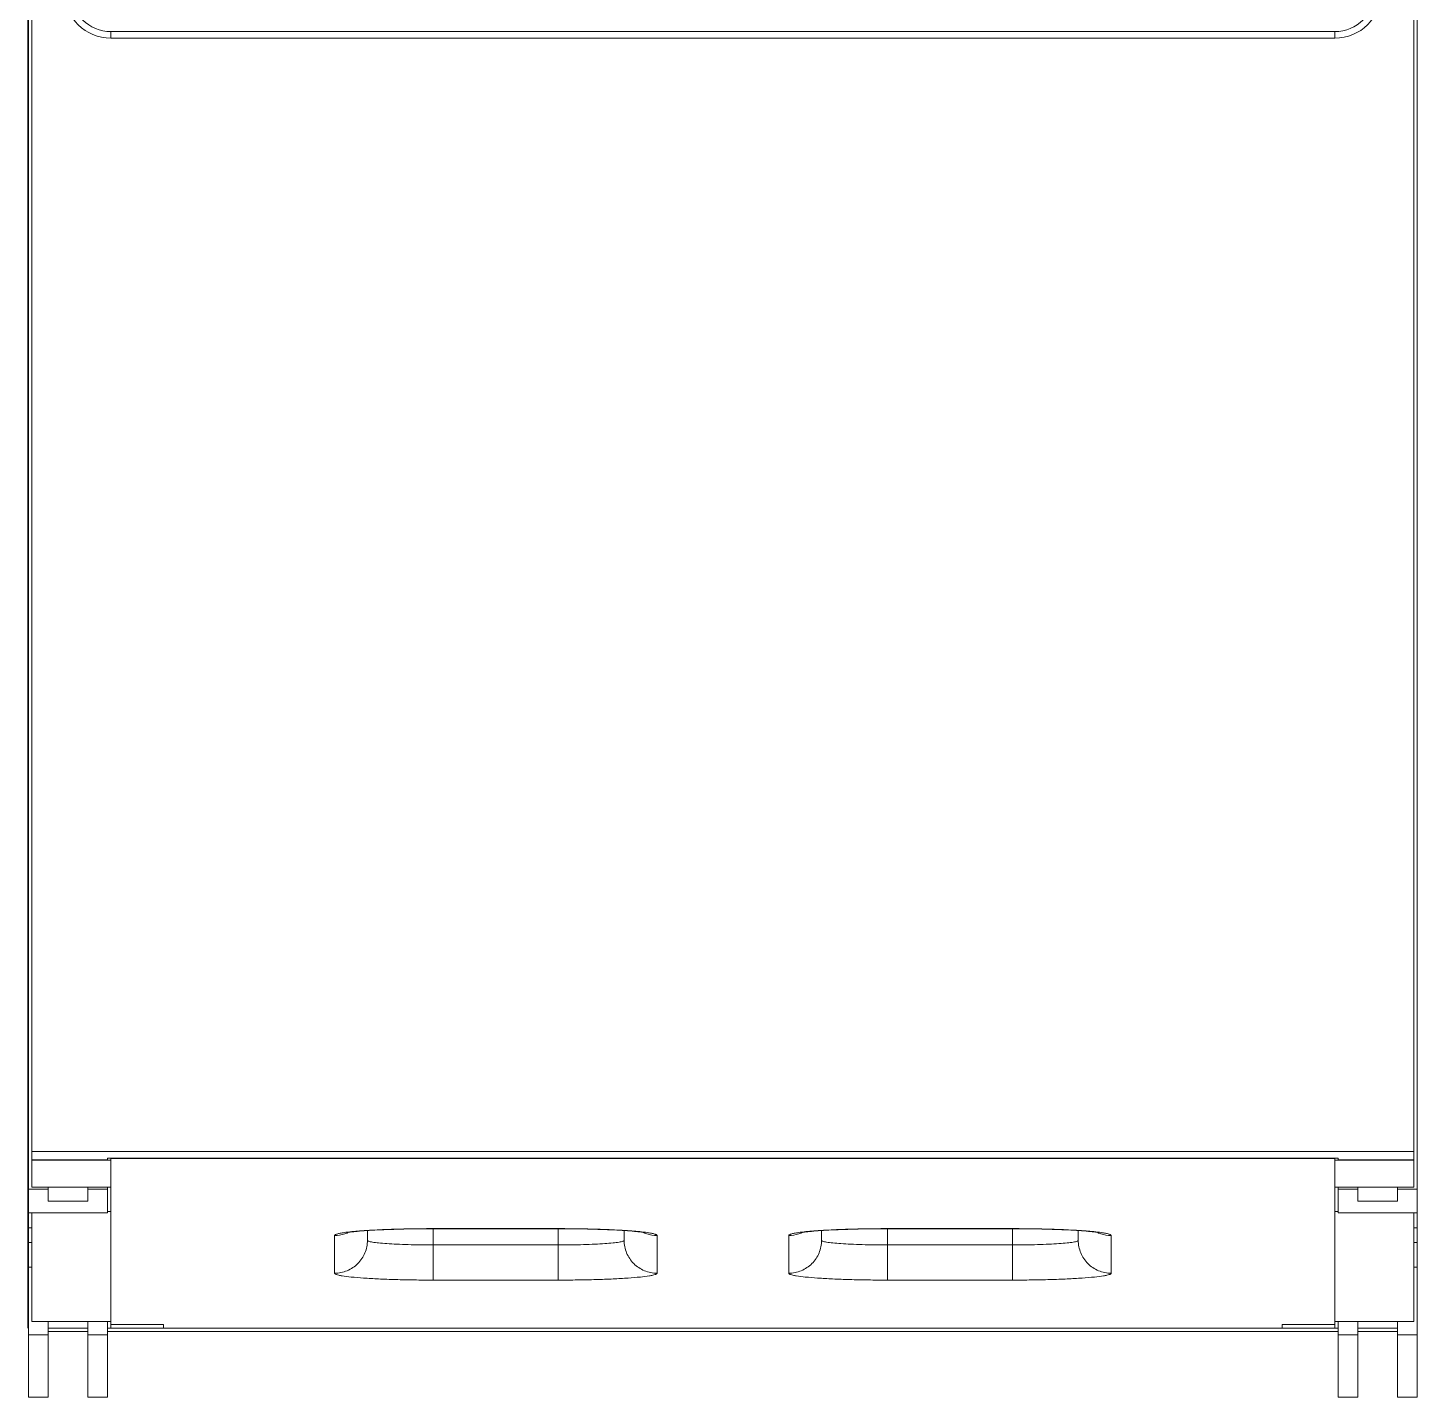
# Model space of a CAD drawing. Header units: millimetres. Extents: x 0 to 2382, y 0 to 1684.
# Drawn here: x 981.2 to 1192.3, y 733.7 to 941.8 of the extents above; entities that cross this region are included whole.
import ezdxf

# ---------------------------------------------------------------- set-up
doc = ezdxf.new("R2010")
doc.units = ezdxf.units.MM
doc.layers.get('0').update_dxf_attribs({"lineweight": 13})

msp = doc.modelspace()

# ---------------------------------------------------------------- linework, layer by layer
for p, q in [((981.15, 744.17), (981.15, 1374.18)), ((1192.26, 733.68), (1192.26, 1367.81)), ((981.26, 733.68), (981.26, 1365.81)), ((981.76, 1348.61), (981.76, 769.74)), ((1191.76, 769.74), (1191.76, 1348.61)), ((993.76, 941.17), (1179.76, 941.17)), ((993.76, 941.17), (993.76, 940.17)), ((1179.76, 940.17), (993.76, 940.17)), ((1179.76, 940.17), (1179.76, 941.17)), ((1191.76, 771), (981.76, 771)), ((993.26, 769.74), (981.76, 769.74)), ((993.76, 769.7), (981.76, 769.7)), ((981.76, 769.7), (981.76, 765.61)), ((1180.26, 769.98), (993.26, 769.98)), ((993.26, 769.74), (993.26, 769.98)), ((1179.76, 769.95), (993.76, 769.95)), ((993.76, 769.95), (993.76, 744.17)), ((1179.76, 744.17), (1179.76, 769.95)), ((1179.76, 769.7), (1191.76, 769.7)), ((1180.26, 769.98), (1180.26, 769.74)), ((1191.76, 769.74), (1180.26, 769.74)), ((1191.76, 765.61), (1191.76, 769.7)), ((981.26, 765.27), (984.26, 765.27)), ((993.76, 765.61), (981.76, 765.61)), ((984.26, 765.61), (984.26, 763.45)), ((990.26, 765.61), (990.26, 763.45)), ((990.26, 765.27), (993.26, 765.27)), ((993.26, 765.61), (993.26, 761.71)), ((1179.76, 765.61), (1191.76, 765.61)), ((1180.26, 765.61), (1180.26, 761.71)), ((1180.26, 765.27), (1183.26, 765.27)), ((1183.26, 765.61), (1183.26, 763.45)), ((1189.26, 765.61), (1189.26, 763.45)), ((1189.26, 765.27), (1192.26, 765.27)), ((984.26, 763.45), (990.26, 763.45)), ((1183.26, 763.45), (1189.26, 763.45)), ((981.26, 761.71), (993.26, 761.71)), ((981.76, 761.71), (981.76, 745.18)), ((993.26, 761.91), (993.76, 761.91)), ((1180.26, 761.91), (1179.76, 761.91)), ((1180.26, 761.71), (1192.26, 761.71)), ((1191.76, 745.18), (1191.76, 761.71)), ((981.26, 759.42), (981.76, 759.42)), ((1027.76, 752.52), (1027.76, 758.24)), ((1029.5, 758.73), (1029.25, 758.7)), ((1032.76, 759), (1032.76, 757.51)), ((1042.76, 759.29), (1061.76, 759.29)), ((1042.76, 759.29), (1042.76, 751.47)), ((1061.76, 759.27), (1042.76, 759.27)), ((1061.76, 751.47), (1061.76, 759.29)), ((1071.76, 757.51), (1071.76, 759)), ((1075.27, 758.7), (1075.01, 758.73)), ((1076.76, 758.24), (1076.76, 752.52)), ((1096.76, 752.52), (1096.76, 758.24)), ((1098.5, 758.73), (1098.25, 758.7)), ((1101.76, 759), (1101.76, 757.51)), ((1111.76, 759.29), (1130.76, 759.29)), ((1111.76, 759.29), (1111.76, 751.47)), ((1130.76, 759.27), (1111.76, 759.27)), ((1130.76, 751.47), (1130.76, 759.29)), ((1140.76, 757.51), (1140.76, 759)), ((1144.27, 758.7), (1144.01, 758.73)), ((1145.76, 758.24), (1145.76, 752.52)), ((1191.76, 759.42), (1192.26, 759.42)), ((981.26, 757.17), (981.76, 757.17)), ((1042.76, 756.81), (1061.76, 756.81)), ((1111.76, 756.81), (1130.76, 756.81)), ((1191.76, 757.17), (1192.26, 757.17)), ((981.76, 753.42), (981.26, 753.42)), ((1192.26, 753.42), (1191.76, 753.42)), ((1061.76, 751.47), (1042.76, 751.47)), ((1130.76, 751.47), (1111.76, 751.47)), ((981.26, 743.17), (984.26, 743.17)), ((993.76, 745.18), (981.76, 745.18)), ((984.26, 733.68), (984.26, 745.18)), ((990.26, 744.17), (984.26, 744.17)), ((990.26, 743.67), (984.26, 743.67)), ((990.26, 745.18), (990.26, 733.68)), ((990.26, 743.17), (993.26, 743.17)), ((993.26, 733.68), (993.26, 745.18)), ((1001.76, 744.17), (993.26, 744.17)), ((1180.26, 743.67), (993.26, 743.67)), ((993.76, 744.7), (1001.76, 744.7)), ((1001.76, 744.7), (1001.76, 744.17)), ((1171.76, 744.17), (1001.76, 744.17)), ((1171.76, 744.7), (1179.76, 744.7)), ((1171.76, 744.17), (1171.76, 744.7)), ((1171.76, 744.17), (1180.26, 744.17)), ((1179.76, 745.18), (1191.76, 745.18)), ((1180.26, 745.18), (1180.26, 733.68)), ((1180.26, 743.17), (1183.26, 743.17)), ((1183.26, 733.68), (1183.26, 745.18)), ((1183.26, 744.17), (1189.26, 744.17)), ((1189.26, 743.67), (1183.26, 743.67)), ((1189.26, 745.18), (1189.26, 733.68)), ((1189.26, 743.17), (1192.26, 743.17)), ((984.26, 733.67), (981.26, 733.67)), ((993.26, 733.67), (990.26, 733.67)), ((1183.26, 733.67), (1180.26, 733.67)), ((1192.26, 733.67), (1189.26, 733.67))]:
    msp.add_line(p, q)
for centre, radius, start, end in [((993.76, 947.17), 7, 180, 269.9992), ((993.76, 947.17), 6, 180, 269.9997), ((1179.76, 947.17), 7, 270.0008, 0), ((1179.76, 947.17), 6, 270.0003, 0), ((1027.75, 763.29), 5.05, 270.0637, 287.8932), ((1027.77, 763.22), 4.98, 287.9411, 291.4811), ((1027.76, 763.24), 5, 291.48, 293.2627), ((1076.75, 763.24), 5, 246.7373, 248.52), ((1076.75, 763.22), 4.98, 248.5189, 252.0589), ((1076.76, 763.29), 5.05, 252.1068, 269.9363), ((1096.75, 763.29), 5.05, 270.0637, 287.8932), ((1096.77, 763.22), 4.98, 287.9411, 291.4811), ((1096.76, 763.24), 5, 291.48, 293.2627), ((1145.75, 763.24), 5, 246.7373, 248.52), ((1145.75, 763.22), 4.98, 248.5189, 252.0589), ((1145.76, 763.29), 5.05, 252.1068, 269.9363)]:
    msp.add_arc(centre, radius, start, end)
for points, knots in [([(1029.25, 758.7), (1029.04, 758.66), (1028.73, 758.62), (1028.36, 758.54), (1028.15, 758.48), (1027.98, 758.42), (1027.85, 758.36), (1027.76, 758.29), (1027.76, 758.24)], [0, 0, 0, 0, 0.411194, 0.576005, 0.713195, 0.822748, 0.905364, 1, 1, 1, 1]), ([(1042.76, 759.29), (1041.42, 759.29), (1038.84, 759.26), (1035.21, 759.16), (1032.13, 758.99), (1030.29, 758.83), (1029.5, 758.73)], [0, 0, 0, 0, 0.302453, 0.582909, 0.821147, 1, 1, 1, 1]), ([(1042.76, 759.27), (1041.28, 759.27), (1039.1, 759.25), (1036.28, 759.17), (1034.38, 759.09), (1032.71, 759), (1031.32, 758.89), (1030.3, 758.78), (1029.75, 758.71), (1029.56, 758.67)], [0, 0, 0, 0, 0.33657, 0.494171, 0.639197, 0.767512, 0.8748, 0.955624, 1, 1, 1, 1]), ([(1075.01, 758.73), (1074.23, 758.83), (1072.39, 758.99), (1069.31, 759.16), (1065.68, 759.26), (1063.1, 759.29), (1061.76, 759.29)], [0, 0, 0, 0, 0.178853, 0.417091, 0.697547, 1, 1, 1, 1]), ([(1061.76, 759.27), (1063.24, 759.27), (1065.42, 759.25), (1068.24, 759.17), (1070.14, 759.09), (1071.81, 759), (1073.2, 758.89), (1074.22, 758.78), (1074.77, 758.71), (1074.96, 758.67)], [0, 0, 0, 0, 0.33657, 0.494171, 0.639197, 0.767512, 0.8748, 0.955624, 1, 1, 1, 1]), ([(1076.76, 758.24), (1076.76, 758.29), (1076.67, 758.36), (1076.54, 758.42), (1076.37, 758.48), (1076.16, 758.54), (1075.78, 758.62), (1075.48, 758.66), (1075.27, 758.7)], [0, 0, 0, 0, 0.094636, 0.177252, 0.286805, 0.423995, 0.588806, 1, 1, 1, 1]), ([(1098.25, 758.7), (1098.04, 758.66), (1097.73, 758.62), (1097.36, 758.54), (1097.15, 758.48), (1096.98, 758.42), (1096.85, 758.36), (1096.76, 758.29), (1096.76, 758.24)], [0, 0, 0, 0, 0.411194, 0.576005, 0.713195, 0.822748, 0.905364, 1, 1, 1, 1]), ([(1111.76, 759.29), (1110.42, 759.29), (1107.84, 759.26), (1104.21, 759.16), (1101.13, 758.99), (1099.29, 758.83), (1098.5, 758.73)], [0, 0, 0, 0, 0.302453, 0.582909, 0.821147, 1, 1, 1, 1]), ([(1111.76, 759.27), (1110.28, 759.27), (1108.1, 759.25), (1105.28, 759.17), (1103.38, 759.09), (1101.71, 759), (1100.32, 758.89), (1099.3, 758.78), (1098.75, 758.71), (1098.56, 758.67)], [0, 0, 0, 0, 0.33657, 0.494171, 0.639197, 0.767512, 0.8748, 0.955624, 1, 1, 1, 1]), ([(1144.01, 758.73), (1143.23, 758.83), (1141.39, 758.99), (1138.31, 759.16), (1134.68, 759.26), (1132.1, 759.29), (1130.76, 759.29)], [0, 0, 0, 0, 0.178853, 0.417091, 0.697547, 1, 1, 1, 1]), ([(1130.76, 759.27), (1132.24, 759.27), (1134.42, 759.25), (1137.24, 759.17), (1139.14, 759.09), (1140.81, 759), (1142.2, 758.89), (1143.22, 758.78), (1143.77, 758.71), (1143.96, 758.67)], [0, 0, 0, 0, 0.33657, 0.494171, 0.639197, 0.767512, 0.8748, 0.955624, 1, 1, 1, 1]), ([(1145.76, 758.24), (1145.76, 758.29), (1145.67, 758.36), (1145.54, 758.42), (1145.37, 758.48), (1145.16, 758.54), (1144.78, 758.62), (1144.48, 758.66), (1144.27, 758.7)], [0, 0, 0, 0, 0.094636, 0.177252, 0.286805, 0.423995, 0.588806, 1, 1, 1, 1]), ([(1027.76, 752.52), (1028.41, 752.52), (1029.72, 752.78), (1031.38, 753.89), (1032.5, 755.55), (1032.76, 756.86), (1032.76, 757.51)], [0, 0, 0, 0, 0.250313, 0.500398, 0.750251, 1, 1, 1, 1]), ([(1032.76, 757.51), (1032.76, 757.48), (1032.8, 757.44), (1032.87, 757.4), (1033, 757.35), (1033.22, 757.3), (1033.71, 757.2), (1034.55, 757.1), (1035.78, 757), (1037.27, 756.92), (1038.98, 756.86), (1040.83, 756.82), (1042.11, 756.81), (1042.76, 756.81)], [0, 0, 0, 0, 0.008293, 0.015141, 0.024107, 0.048654, 0.082071, 0.174492, 0.298277, 0.44883, 0.62038, 0.806566, 1, 1, 1, 1]), ([(1061.76, 756.81), (1062.41, 756.81), (1063.68, 756.82), (1065.54, 756.86), (1067.24, 756.92), (1068.74, 757), (1069.97, 757.1), (1070.8, 757.2), (1071.3, 757.3), (1071.52, 757.35), (1071.65, 757.4), (1071.71, 757.44), (1071.76, 757.48), (1071.76, 757.51)], [0, 0, 0, 0, 0.193434, 0.37962, 0.55117, 0.701723, 0.825508, 0.917929, 0.951346, 0.975893, 0.984859, 0.991707, 1, 1, 1, 1]), ([(1071.76, 757.51), (1071.76, 756.86), (1072.02, 755.55), (1073.13, 753.89), (1074.79, 752.78), (1076.11, 752.52), (1076.76, 752.52)], [0, 0, 0, 0, 0.249749, 0.499602, 0.749687, 1, 1, 1, 1]), ([(1096.76, 752.52), (1097.41, 752.52), (1098.72, 752.78), (1100.38, 753.89), (1101.5, 755.55), (1101.76, 756.86), (1101.76, 757.51)], [0, 0, 0, 0, 0.250313, 0.500398, 0.750251, 1, 1, 1, 1]), ([(1101.76, 757.51), (1101.76, 757.48), (1101.8, 757.44), (1101.87, 757.4), (1102, 757.35), (1102.22, 757.3), (1102.71, 757.2), (1103.55, 757.1), (1104.78, 757), (1106.27, 756.92), (1107.98, 756.86), (1109.83, 756.82), (1111.11, 756.81), (1111.76, 756.81)], [0, 0, 0, 0, 0.008293, 0.015141, 0.024107, 0.048654, 0.082071, 0.174492, 0.298277, 0.44883, 0.62038, 0.806566, 1, 1, 1, 1]), ([(1130.76, 756.81), (1131.41, 756.81), (1132.68, 756.82), (1134.54, 756.86), (1136.24, 756.92), (1137.74, 757), (1138.97, 757.1), (1139.8, 757.2), (1140.3, 757.3), (1140.52, 757.35), (1140.65, 757.4), (1140.71, 757.44), (1140.76, 757.48), (1140.76, 757.51)], [0, 0, 0, 0, 0.193434, 0.37962, 0.55117, 0.701723, 0.825508, 0.917929, 0.951346, 0.975893, 0.984859, 0.991707, 1, 1, 1, 1]), ([(1140.76, 757.51), (1140.76, 756.86), (1141.02, 755.55), (1142.13, 753.89), (1143.79, 752.78), (1145.11, 752.52), (1145.76, 752.52)], [0, 0, 0, 0, 0.249749, 0.499602, 0.749687, 1, 1, 1, 1]), ([(1027.76, 752.52), (1027.76, 752.48), (1027.83, 752.41), (1027.93, 752.36), (1028.12, 752.29), (1028.45, 752.2), (1029.19, 752.06), (1030.44, 751.91), (1032.29, 751.76), (1034.53, 751.64), (1037.09, 751.54), (1039.87, 751.49), (1041.78, 751.47), (1042.76, 751.47)], [0, 0, 0, 0, 0.008294, 0.01514, 0.024108, 0.048662, 0.082069, 0.1745, 0.298284, 0.448825, 0.620394, 0.80652, 1, 1, 1, 1]), ([(1061.76, 751.47), (1062.73, 751.47), (1064.65, 751.49), (1067.43, 751.54), (1069.99, 751.64), (1072.23, 751.76), (1074.07, 751.91), (1075.32, 752.06), (1076.07, 752.2), (1076.4, 752.29), (1076.59, 752.36), (1076.69, 752.41), (1076.76, 752.48), (1076.76, 752.52)], [0, 0, 0, 0, 0.19348, 0.379606, 0.551175, 0.701716, 0.8255, 0.917931, 0.951338, 0.975892, 0.98486, 0.991706, 1, 1, 1, 1]), ([(1096.76, 752.52), (1096.76, 752.48), (1096.83, 752.41), (1096.93, 752.36), (1097.12, 752.29), (1097.45, 752.2), (1098.19, 752.06), (1099.44, 751.91), (1101.29, 751.76), (1103.53, 751.64), (1106.09, 751.54), (1108.87, 751.49), (1110.78, 751.47), (1111.76, 751.47)], [0, 0, 0, 0, 0.008294, 0.01514, 0.024108, 0.048662, 0.082069, 0.1745, 0.298284, 0.448825, 0.620394, 0.80652, 1, 1, 1, 1]), ([(1130.76, 751.47), (1131.73, 751.47), (1133.65, 751.49), (1136.43, 751.54), (1138.99, 751.64), (1141.23, 751.76), (1143.07, 751.91), (1144.32, 752.06), (1145.07, 752.2), (1145.4, 752.29), (1145.59, 752.36), (1145.69, 752.41), (1145.76, 752.48), (1145.76, 752.52)], [0, 0, 0, 0, 0.19348, 0.379606, 0.551175, 0.701716, 0.8255, 0.917931, 0.951338, 0.975892, 0.98486, 0.991706, 1, 1, 1, 1])]:
    msp.add_open_spline(points, degree=3, knots=knots)

doc.saveas('drawing.dxf')
